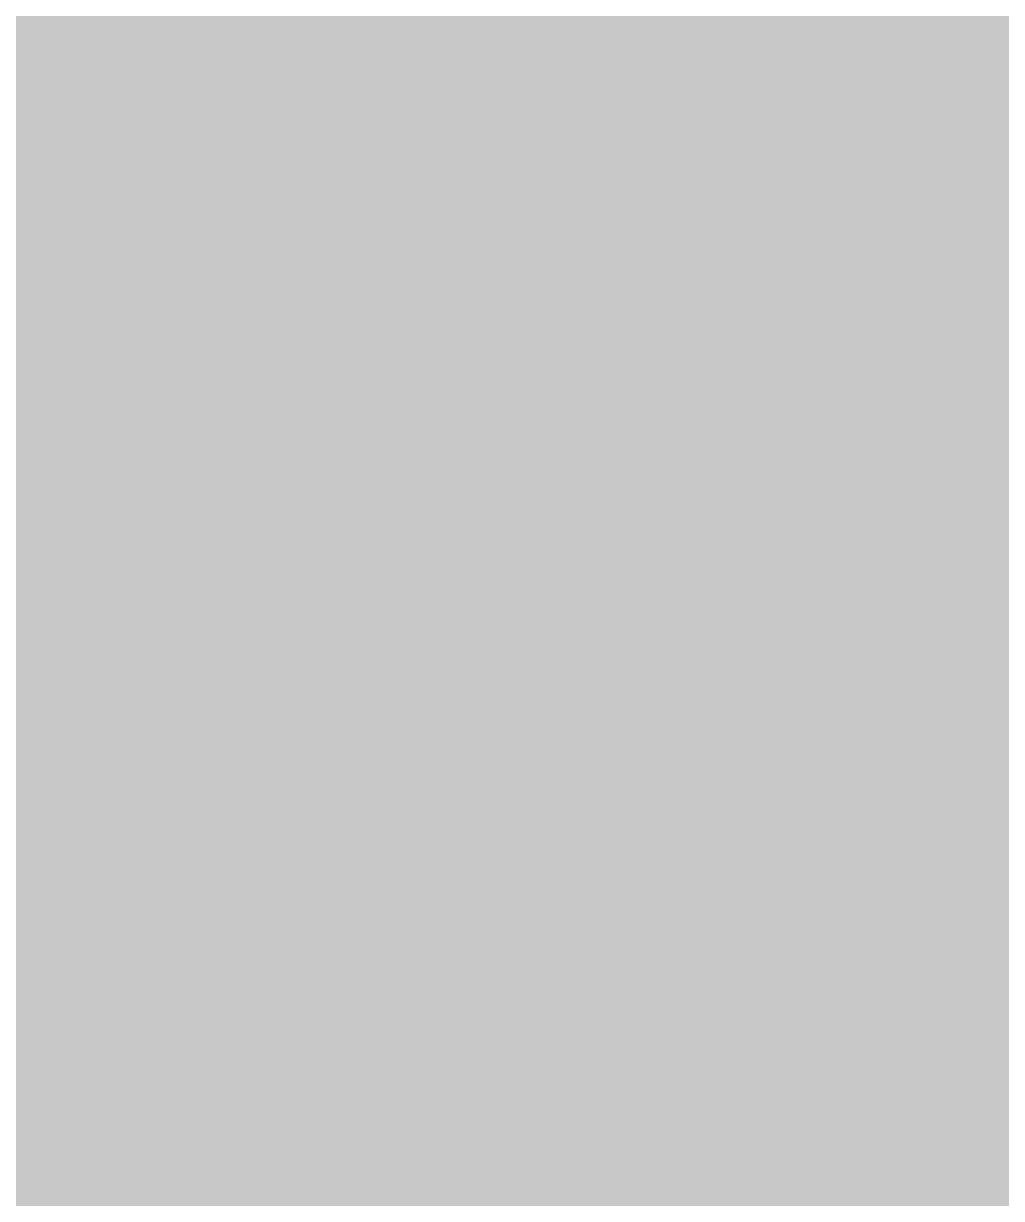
# Model space of a CAD drawing. Header units: millimetres. Extents: x -5097 to 2588, y -1580 to 5282.
# Drawn here: x -1438.23049 to -1438.21761, y 1118.99148 to 1119.00694 of the extents above; entities that cross this region are included whole.
import ezdxf

# ---------------------------------------------------------------- set-up
doc = ezdxf.new("R2010")
doc.units = ezdxf.units.MM
doc.layers.add('A_--------_E-', color=8, linetype='Continuous', lineweight=9)
doc.layers.add('M-_EQPT----_E', color=7, linetype='Continuous', lineweight=9)

# ---------------------------------------------------------------- blocks, each defined once
blk = doc.blocks.new('PNS-Filter column D1200 _180 Left feed 90-50_ - ASY PNS-Filter column D1200_iam-905011-В20 Аксонометрия')
at = {"layer": 'A_--------_E-'}
h = blk.add_hatch(color=254, dxfattribs=at)
h.paths.add_polyline_path([(-1432.743564, 1125.733243), (-1432.583406, 1125.947232), (-1432.807415, 1127.058008), (-1433.56006, 1126.549739), (-1432.807415, 1125.797094)])
h.paths.add_polyline_path([(-1432.583406, 1115.942559), (-1432.807415, 1125.669391), (-1434.515258, 1124.304374), (-1434.515258, 1126.262734), (-1437.681178, 1123.792421), (-1438.24026, 1123.30678), (-1438.24026, 1118.993959), (-1432.807415, 1116.063393)])
h.paths.add_polyline_path([(-1432.583406, 1127.420377), (-1429.229874, 1128.73834), (-1427.44419, 1129.022062), (-1427.766419, 1129.260118), (-1430.512854, 1129.886995), (-1432.583406, 1129.913397), (-1432.583406, 1127.504937)])
h.paths.add_polyline_path([(-1417.128593, 1127.654919), (-1417.147858, 1130.836819), (-1420.861489, 1128.649395), (-1417.144565, 1127.660796)])
h.paths.add_polyline_path([(-1432.583406, 1130.207311), (-1432.807415, 1130.94045), (-1433.56006, 1131.448719), (-1434.29472, 1130.472052), (-1432.807415, 1130.241965)])
h.paths.add_polyline_path([(-1432.743564, 1132.265215), (-1433.053656, 1131.83997), (-1432.583406, 1131.593729), (-1432.703864, 1132.225516)])
h.paths.add_polyline_path([(-1434.515258, 1130.506169), (-1434.653958, 1132.786993), (-1435.717835, 1134.036909), (-1435.717835, 1134.504149), (-1434.515258, 1133.301571), (-1434.329218, 1133.85087), (-1432.583406, 1132.425373), (-1432.29576, 1134.048121), (-1431.478779, 1133.231141), (-1427.44419, 1134.576004), (-1422.267809, 1134.576004), (-1418.233219, 1133.231141), (-1417.128593, 1134.036909), (-1417.371869, 1138.158152), (-1417.933881, 1138.017802), (-1417.678517, 1138.361337), (-1417.067417, 1138.79727), (-1417.239084, 1149.271015), (-1417.91694, 1149.335429), (-1437.938299, 1137.604398), (-1434.653958, 1130.527626)])
h.paths.add_polyline_path([(-1417.128593, 1131.519059), (-1417.067417, 1131.593729), (-1417.128593, 1131.593729)])
h.paths.add_polyline_path([(-1427.961828, 1137.004119), (-1429.901625, 1137.337573), (-1429.520763, 1137.523764), (-1428.025954, 1137.025494)])
h.paths.add_polyline_path([(-1425.821601, 1136.577402), (-1427.44419, 1137.004119), (-1425.931081, 1136.714754)])
blk = doc.blocks.new('PNS-Filter column D1200 _180 Left feed 90-50_ - Standard-894632-В20 Аксонометрия')
blk.add_blockref('PNS-Filter column D1200 _180 Left feed 90-50_ - ASY PNS-Filter column D1200_iam-905011-В20 Аксонометрия', (0, 0))

msp = doc.modelspace()

# ---------------------------------------------------------------- block references
at = {"layer": 'M-_EQPT----_E'}
msp.add_blockref('PNS-Filter column D1200 _180 Left feed 90-50_ - Standard-894632-В20 Аксонометрия', (0, 0), dxfattribs=at)

doc.saveas('drawing.dxf')
